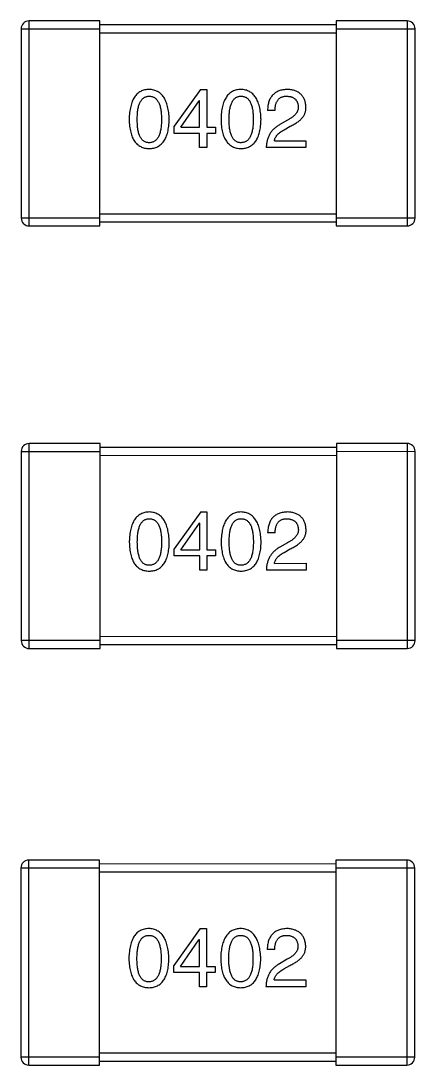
# Model space of a CAD drawing. Header units: inches. Extents: x -29 to 164, y -51 to 83.
# Drawn here: x 28.893 to 29.894, y 29.348 to 31.996 of the extents above; entities that cross this region are included whole.
import ezdxf

# ---------------------------------------------------------------- set-up
doc = ezdxf.new("R2010")
doc.units = ezdxf.units.IN
doc.header["$LTSCALE"] = 1.21
doc.header["$MEASUREMENT"] = 0
doc.layers.get('0').update_dxf_attribs({"linetype": 'CONTINUOUS'})

msp = doc.modelspace()

# ---------------------------------------------------------------- linework, layer by layer
at = {"color": 7, "linetype": 'Continuous'}
for p, q in [((28.8936, 31.976), (29.0936, 31.9761)), ((28.8936, 31.976), (28.8937, 31.496)), ((29.0935, 31.9961), (28.9135, 31.996)), ((28.9137, 31.476), (28.9135, 31.996)), ((29.0937, 31.4761), (29.0935, 31.9961)), ((29.6936, 31.9862), (29.0936, 31.9861)), ((29.6935, 31.9962), (29.6937, 31.4762)), ((29.8735, 31.9962), (29.6935, 31.9962)), ((29.6936, 31.9762), (29.8936, 31.9762)), ((29.8735, 31.9962), (29.8737, 31.4762)), ((29.8937, 31.4962), (29.8936, 31.9762)), ((29.0936, 31.9661), (29.6936, 31.9662)), ((29.3491, 31.8224), (29.2819, 31.7289)), ((29.3491, 31.8224), (29.3647, 31.8224)), ((29.3647, 31.8224), (29.3647, 31.7265)), ((29.2992, 31.7265), (29.3459, 31.7937)), ((29.3467, 31.7937), (29.3459, 31.7937)), ((29.3467, 31.7265), (29.3467, 31.7937)), ((29.538, 31.7692), (29.5192, 31.7692)), ((29.57, 31.7446), (29.5503, 31.7331)), ((29.282, 31.7109), (29.2819, 31.7289)), ((29.3467, 31.7109), (29.282, 31.7109)), ((29.2992, 31.7265), (29.3467, 31.7265)), ((29.3467, 31.6749), (29.3467, 31.7109)), ((29.3647, 31.7265), (29.3869, 31.7265)), ((29.3647, 31.7109), (29.3647, 31.6749)), ((29.3869, 31.7109), (29.3647, 31.7109)), ((29.3869, 31.7265), (29.3869, 31.7109)), ((29.561, 31.72), (29.5766, 31.729)), ((29.5364, 31.6921), (29.6167, 31.6921)), ((29.6167, 31.6921), (29.6167, 31.6749)), ((29.3647, 31.6749), (29.3467, 31.6749)), ((29.6167, 31.6749), (29.5159, 31.6749)), ((29.0937, 31.4961), (28.8937, 31.496)), ((29.6937, 31.5062), (29.0937, 31.5061)), ((29.8937, 31.4962), (29.6937, 31.4962)), ((28.9137, 31.476), (29.0937, 31.4761)), ((29.0937, 31.4861), (29.6937, 31.4862)), ((29.6937, 31.4762), (29.8737, 31.4762)), ((28.9139, 30.4042), (28.9138, 30.9242)), ((29.0938, 30.9242), (28.9138, 30.9242)), ((29.0939, 30.4042), (29.0938, 30.9242)), ((29.6938, 30.9143), (29.0938, 30.9142)), ((29.8738, 30.9244), (29.6938, 30.9243)), ((29.6938, 30.9243), (29.6939, 30.4043)), ((29.8738, 30.9244), (29.8739, 30.4044)), ((28.8938, 30.9042), (28.8939, 30.4242)), ((28.8938, 30.9042), (29.0938, 30.9042)), ((29.0938, 30.8942), (29.6938, 30.8943)), ((29.6938, 30.9043), (29.8938, 30.9044)), ((29.8939, 30.4244), (29.8938, 30.9044)), ((29.3494, 30.7505), (29.2822, 30.6571)), ((29.3494, 30.7505), (29.3649, 30.7505)), ((29.3649, 30.7505), (29.365, 30.6546)), ((29.2994, 30.6546), (29.3461, 30.7218)), ((29.3469, 30.7218), (29.3461, 30.7218)), ((29.3469, 30.6546), (29.3469, 30.7218)), ((29.5383, 30.6973), (29.5194, 30.6973)), ((29.5702, 30.6727), (29.5506, 30.6612)), ((29.2822, 30.639), (29.2822, 30.6571)), ((29.2994, 30.6546), (29.3469, 30.6546)), ((29.365, 30.6546), (29.3871, 30.6546)), ((29.3871, 30.6546), (29.3871, 30.6391)), ((29.5612, 30.6481), (29.5768, 30.6571)), ((29.3469, 30.639), (29.2822, 30.639)), ((29.3469, 30.603), (29.3469, 30.639)), ((29.365, 30.6391), (29.365, 30.603)), ((29.3871, 30.6391), (29.365, 30.6391)), ((29.5366, 30.6202), (29.617, 30.6203)), ((29.617, 30.6203), (29.617, 30.603)), ((29.365, 30.603), (29.3469, 30.603)), ((29.617, 30.603), (29.5162, 30.603)), ((29.6939, 30.4343), (29.0939, 30.4342)), ((29.0939, 30.4242), (28.8939, 30.4242)), ((29.0939, 30.4142), (29.6939, 30.4143)), ((29.8939, 30.4244), (29.6939, 30.4243)), ((28.9139, 30.4042), (29.0939, 30.4042)), ((29.6939, 30.4043), (29.8739, 30.4044)), ((28.9129, 29.3475), (28.9128, 29.8675)), ((29.0928, 29.8675), (28.9128, 29.8675)), ((29.0929, 29.3475), (29.0928, 29.8675)), ((29.6928, 29.8577), (29.0928, 29.8575)), ((29.6928, 29.8677), (29.6929, 29.3477)), ((29.8728, 29.8677), (29.6928, 29.8677)), ((29.8728, 29.8677), (29.8729, 29.3477)), ((28.8928, 29.8475), (28.8929, 29.3675)), ((28.8928, 29.8475), (29.0928, 29.8475)), ((29.0928, 29.8375), (29.6928, 29.8377)), ((29.6928, 29.8477), (29.8928, 29.8477)), ((29.8929, 29.3677), (29.8928, 29.8477)), ((29.3484, 29.6939), (29.2812, 29.6004)), ((29.3484, 29.6939), (29.364, 29.6939)), ((29.364, 29.6939), (29.364, 29.598)), ((29.2984, 29.598), (29.3451, 29.6652)), ((29.346, 29.6652), (29.3451, 29.6652)), ((29.346, 29.598), (29.346, 29.6652)), ((29.5373, 29.6406), (29.5185, 29.6406)), ((29.5693, 29.616), (29.5496, 29.6046)), ((29.2812, 29.5824), (29.2812, 29.6004)), ((29.2984, 29.598), (29.346, 29.598)), ((29.364, 29.598), (29.3861, 29.598)), ((29.3861, 29.598), (29.3861, 29.5824)), ((29.5603, 29.5915), (29.5758, 29.6005)), ((29.346, 29.5824), (29.2812, 29.5824)), ((29.346, 29.5463), (29.346, 29.5824)), ((29.364, 29.5824), (29.364, 29.5463)), ((29.3861, 29.5824), (29.364, 29.5824)), ((29.5357, 29.5636), (29.616, 29.5636)), ((29.616, 29.5636), (29.616, 29.5464)), ((29.364, 29.5463), (29.346, 29.5463)), ((29.616, 29.5464), (29.5152, 29.5464)), ((29.6929, 29.3777), (29.0929, 29.3775)), ((29.0929, 29.3675), (28.8929, 29.3675)), ((29.0929, 29.3575), (29.6929, 29.3577)), ((29.8929, 29.3677), (29.6929, 29.3677)), ((28.9129, 29.3475), (29.0929, 29.3475)), ((29.6929, 29.3477), (29.8729, 29.3477))]:
    msp.add_line(p, q, dxfattribs=at)
for centre, start, end in [((28.9136, 31.976), 90.012, 180.012), ((29.8736, 31.9762), 0.012, 90.012), ((28.9137, 31.496), 180.012, 270.012), ((29.8737, 31.4962), 270.012, 0.012), ((28.9138, 30.9042), 90.012, 180.012), ((29.8738, 30.9044), 0.012, 90.012), ((28.9139, 30.4242), 180.012, 270.012), ((29.8739, 30.4244), 270.012, 0.012), ((28.9128, 29.8475), 90.012, 180.012), ((29.8728, 29.8477), 0.012, 90.012), ((28.9129, 29.3675), 180.012, 270.012), ((29.8729, 29.3677), 270.012, 0.012)]:
    msp.add_arc(centre, 0.02, start, end, dxfattribs=at)
for points, knots in [([(29.2186, 31.8224), (29.2166, 31.8223), (29.2128, 31.8221), (29.2071, 31.8211), (29.2019, 31.8195), (29.197, 31.8174), (29.1925, 31.8147), (29.1883, 31.8113), (29.1846, 31.8074), (29.1812, 31.8029), (29.1782, 31.7978), (29.1756, 31.7921), (29.1734, 31.7859), (29.1715, 31.779), (29.17, 31.7716), (29.1689, 31.7636), (29.1681, 31.7551), (29.1679, 31.7492), (29.1678, 31.7461)], [0, 0, 0, 0, 0.057911, 0.113262, 0.165956, 0.217443, 0.268511, 0.319665, 0.372, 0.426129, 0.483365, 0.543779, 0.607756, 0.676562, 0.749704, 0.827713, 0.911177, 1, 1, 1, 1]), ([(29.2695, 31.7461), (29.2693, 31.7492), (29.2691, 31.755), (29.2682, 31.7635), (29.267, 31.7714), (29.2655, 31.7787), (29.2636, 31.7855), (29.2613, 31.7918), (29.2587, 31.7974), (29.2557, 31.8025), (29.2523, 31.807), (29.2486, 31.811), (29.2445, 31.8143), (29.24, 31.8171), (29.2351, 31.8193), (29.23, 31.8209), (29.2244, 31.822), (29.2206, 31.8222), (29.2186, 31.8224)], [0, 0, 0, 0, 0.088475, 0.171606, 0.249595, 0.322626, 0.391327, 0.455765, 0.516374, 0.573675, 0.628522, 0.681161, 0.732559, 0.783563, 0.83504, 0.887639, 0.942585, 1, 1, 1, 1]), ([(29.4518, 31.8224), (29.4498, 31.8223), (29.4459, 31.8222), (29.4403, 31.8212), (29.435, 31.8196), (29.4301, 31.8175), (29.4256, 31.8147), (29.4215, 31.8114), (29.4177, 31.8074), (29.4144, 31.8029), (29.4114, 31.7978), (29.4088, 31.7921), (29.4065, 31.7859), (29.4047, 31.7791), (29.4031, 31.7717), (29.402, 31.7637), (29.4013, 31.7551), (29.4011, 31.7492), (29.401, 31.7462)], [0, 0, 0, 0, 0.057911, 0.113262, 0.165956, 0.217443, 0.268511, 0.319665, 0.372, 0.426129, 0.483365, 0.543779, 0.607756, 0.676562, 0.749704, 0.827713, 0.911177, 1, 1, 1, 1]), ([(29.5026, 31.7462), (29.5025, 31.7492), (29.5022, 31.7551), (29.5014, 31.7635), (29.5002, 31.7715), (29.4986, 31.7788), (29.4967, 31.7856), (29.4945, 31.7918), (29.4918, 31.7974), (29.4888, 31.8025), (29.4854, 31.807), (29.4817, 31.811), (29.4776, 31.8144), (29.4731, 31.8172), (29.4683, 31.8193), (29.4631, 31.821), (29.4576, 31.8221), (29.4537, 31.8223), (29.4518, 31.8224)], [0, 0, 0, 0, 0.088475, 0.171606, 0.249595, 0.322626, 0.391327, 0.455765, 0.516374, 0.573675, 0.628522, 0.681161, 0.732559, 0.783563, 0.83504, 0.887639, 0.942585, 1, 1, 1, 1]), ([(29.57, 31.8224), (29.568, 31.8223), (29.564, 31.8221), (29.5584, 31.8213), (29.553, 31.8202), (29.5481, 31.8186), (29.5436, 31.8166), (29.5394, 31.8143), (29.5356, 31.8115), (29.5322, 31.8083), (29.5292, 31.8048), (29.5266, 31.8009), (29.5244, 31.7965), (29.5226, 31.7918), (29.5211, 31.7867), (29.5201, 31.7812), (29.5194, 31.7753), (29.5193, 31.7712), (29.5192, 31.7692)], [0, 0, 0, 0, 0.07282, 0.141057, 0.2062, 0.267672, 0.326735, 0.383519, 0.439188, 0.494454, 0.549628, 0.605958, 0.66397, 0.72402, 0.787502, 0.854127, 0.925065, 1, 1, 1, 1]), ([(29.6167, 31.7782), (29.6166, 31.7799), (29.6163, 31.7832), (29.6155, 31.788), (29.6144, 31.7924), (29.613, 31.7966), (29.6112, 31.8005), (29.6091, 31.804), (29.6066, 31.8073), (29.6039, 31.8102), (29.6007, 31.8128), (29.5973, 31.8152), (29.5936, 31.8172), (29.5895, 31.8189), (29.5851, 31.8202), (29.5803, 31.8213), (29.5753, 31.8221), (29.5718, 31.8223), (29.57, 31.8224)], [0, 0, 0, 0, 0.070688, 0.137741, 0.201612, 0.262778, 0.321223, 0.378455, 0.434411, 0.490146, 0.546362, 0.603392, 0.662208, 0.723401, 0.787372, 0.85442, 0.925153, 1, 1, 1, 1]), ([(29.1883, 31.7461), (29.1883, 31.7485), (29.1884, 31.7531), (29.1888, 31.7598), (29.1893, 31.7661), (29.1901, 31.7718), (29.1912, 31.7771), (29.1925, 31.782), (29.194, 31.7864), (29.1958, 31.7903), (29.1978, 31.7938), (29.2, 31.7969), (29.2026, 31.7994), (29.2053, 31.8015), (29.2083, 31.8032), (29.2115, 31.8043), (29.215, 31.805), (29.2174, 31.8051), (29.2186, 31.8052)], [0, 0, 0, 0, 0.096452, 0.187278, 0.271765, 0.350519, 0.423437, 0.491321, 0.554011, 0.612224, 0.666281, 0.717003, 0.764884, 0.811423, 0.856783, 0.902993, 0.950236, 1, 1, 1, 1]), ([(29.2186, 31.8052), (29.2199, 31.8051), (29.2223, 31.805), (29.2259, 31.8043), (29.2292, 31.8032), (29.2323, 31.8016), (29.2351, 31.7994), (29.2377, 31.7969), (29.24, 31.7938), (29.2421, 31.7904), (29.2439, 31.7864), (29.2455, 31.782), (29.2468, 31.7772), (29.2479, 31.7718), (29.2488, 31.7661), (29.2494, 31.7598), (29.2497, 31.7531), (29.2498, 31.7485), (29.2498, 31.7461)], [0, 0, 0, 0, 0.050604, 0.098688, 0.145699, 0.191791, 0.238625, 0.286717, 0.337546, 0.391814, 0.449755, 0.512106, 0.579685, 0.652048, 0.730262, 0.814146, 0.904281, 1, 1, 1, 1]), ([(29.4215, 31.7462), (29.4215, 31.7486), (29.4215, 31.7532), (29.4219, 31.7599), (29.4225, 31.7661), (29.4233, 31.7719), (29.4244, 31.7772), (29.4256, 31.7821), (29.4272, 31.7864), (29.4289, 31.7904), (29.4309, 31.7939), (29.4332, 31.7969), (29.4357, 31.7995), (29.4384, 31.8016), (29.4414, 31.8032), (29.4447, 31.8044), (29.4482, 31.8051), (29.4506, 31.8052), (29.4518, 31.8052)], [0, 0, 0, 0, 0.096452, 0.187278, 0.271765, 0.350519, 0.423437, 0.491321, 0.554011, 0.612224, 0.666281, 0.717003, 0.764884, 0.811423, 0.856783, 0.902993, 0.950236, 1, 1, 1, 1]), ([(29.4518, 31.8052), (29.453, 31.8052), (29.4555, 31.8051), (29.4591, 31.8044), (29.4624, 31.8032), (29.4655, 31.8016), (29.4683, 31.7995), (29.4709, 31.7969), (29.4732, 31.7939), (29.4753, 31.7904), (29.4771, 31.7865), (29.4787, 31.7821), (29.48, 31.7772), (29.4811, 31.7719), (29.4819, 31.7661), (29.4825, 31.7599), (29.4829, 31.7532), (29.4829, 31.7486), (29.4829, 31.7462)], [0, 0, 0, 0, 0.050604, 0.098688, 0.145699, 0.191791, 0.238625, 0.286717, 0.337546, 0.391814, 0.449755, 0.512106, 0.579685, 0.652048, 0.730262, 0.814146, 0.904281, 1, 1, 1, 1]), ([(29.538, 31.7692), (29.5381, 31.7706), (29.5382, 31.7734), (29.5386, 31.7775), (29.5392, 31.7813), (29.5401, 31.7849), (29.5412, 31.7881), (29.5425, 31.7911), (29.544, 31.7938), (29.5458, 31.7962), (29.5477, 31.7984), (29.5499, 31.8002), (29.5523, 31.8018), (29.5549, 31.803), (29.5578, 31.804), (29.5608, 31.8047), (29.5641, 31.8051), (29.5664, 31.8052), (29.5675, 31.8052)], [0, 0, 0, 0, 0.082594, 0.15978, 0.232961, 0.301462, 0.365595, 0.426678, 0.484662, 0.540809, 0.595146, 0.648401, 0.702272, 0.757102, 0.813447, 0.872233, 0.934055, 1, 1, 1, 1]), ([(29.5675, 31.8052), (29.5687, 31.8052), (29.5709, 31.805), (29.5741, 31.8047), (29.577, 31.8041), (29.5798, 31.8034), (29.5824, 31.8024), (29.5848, 31.8012), (29.5869, 31.7998), (29.5889, 31.7983), (29.5906, 31.7965), (29.5922, 31.7946), (29.5935, 31.7925), (29.5947, 31.7902), (29.5955, 31.7876), (29.5963, 31.7849), (29.5968, 31.782), (29.597, 31.78), (29.5971, 31.779)], [0, 0, 0, 0, 0.076112, 0.148436, 0.216883, 0.281466, 0.34298, 0.402356, 0.459881, 0.51546, 0.571111, 0.62658, 0.683162, 0.741007, 0.801404, 0.863825, 0.930544, 1, 1, 1, 1]), ([(29.5971, 31.779), (29.5971, 31.7782), (29.5972, 31.7766), (29.597, 31.7742), (29.5966, 31.7718), (29.596, 31.7694), (29.5951, 31.7672), (29.594, 31.7649), (29.5927, 31.7627), (29.5911, 31.7605), (29.5893, 31.7584), (29.5872, 31.7563), (29.5849, 31.7542), (29.5824, 31.7522), (29.5797, 31.7502), (29.5767, 31.7483), (29.5734, 31.7464), (29.5712, 31.7452), (29.57, 31.7446)], [0, 0, 0, 0, 0.052237, 0.103888, 0.155485, 0.207395, 0.259864, 0.31356, 0.369176, 0.4266, 0.486836, 0.550048, 0.61567, 0.685271, 0.75824, 0.834614, 0.915635, 1, 1, 1, 1]), ([(29.5766, 31.729), (29.5783, 31.7298), (29.5816, 31.7313), (29.5863, 31.7338), (29.5907, 31.7364), (29.5947, 31.7391), (29.5984, 31.7418), (29.6018, 31.7447), (29.6048, 31.7476), (29.6075, 31.7507), (29.6099, 31.7538), (29.6119, 31.757), (29.6135, 31.7603), (29.6149, 31.7637), (29.6159, 31.7672), (29.6165, 31.7708), (29.6168, 31.7745), (29.6168, 31.7769), (29.6167, 31.7782)], [0, 0, 0, 0, 0.082731, 0.161257, 0.236138, 0.307554, 0.375712, 0.440848, 0.502916, 0.562567, 0.619798, 0.675716, 0.73039, 0.78386, 0.837315, 0.890547, 0.944917, 1, 1, 1, 1]), ([(29.1678, 31.7461), (29.1679, 31.7432), (29.1681, 31.7375), (29.1689, 31.7292), (29.17, 31.7214), (29.1715, 31.7143), (29.1734, 31.7077), (29.1756, 31.7016), (29.1782, 31.6961), (29.1813, 31.6912), (29.1846, 31.6868), (29.1884, 31.683), (29.1925, 31.6798), (29.197, 31.6772), (29.2019, 31.6751), (29.2072, 31.6736), (29.2128, 31.6726), (29.2167, 31.6725), (29.2187, 31.6724)], [0, 0, 0, 0, 0.087693, 0.170223, 0.247496, 0.319826, 0.387768, 0.451403, 0.511459, 0.568358, 0.622671, 0.675251, 0.726739, 0.778422, 0.830759, 0.884394, 0.940865, 1, 1, 1, 1]), ([(29.2187, 31.6871), (29.2174, 31.6872), (29.215, 31.6873), (29.2116, 31.6879), (29.2083, 31.6891), (29.2053, 31.6908), (29.2026, 31.6928), (29.2001, 31.6954), (29.1978, 31.6984), (29.1958, 31.7019), (29.194, 31.7059), (29.1925, 31.7103), (29.1912, 31.7151), (29.1901, 31.7204), (29.1893, 31.7262), (29.1888, 31.7324), (29.1884, 31.7391), (29.1883, 31.7438), (29.1883, 31.7461)], [0, 0, 0, 0, 0.049766, 0.097012, 0.143225, 0.188786, 0.235079, 0.282962, 0.333687, 0.387747, 0.445963, 0.508657, 0.576545, 0.649868, 0.72822, 0.812712, 0.903543, 1, 1, 1, 1]), ([(29.2187, 31.6724), (29.2206, 31.6725), (29.2245, 31.6726), (29.2302, 31.6736), (29.2354, 31.6751), (29.2403, 31.6772), (29.2448, 31.6798), (29.249, 31.6831), (29.2527, 31.6869), (29.2561, 31.6912), (29.2591, 31.6962), (29.2617, 31.7017), (29.2639, 31.7077), (29.2658, 31.7143), (29.2673, 31.7215), (29.2684, 31.7292), (29.2692, 31.7375), (29.2694, 31.7432), (29.2695, 31.7461)], [0, 0, 0, 0, 0.059134, 0.115603, 0.169236, 0.221572, 0.273254, 0.32474, 0.377319, 0.431815, 0.488555, 0.548609, 0.612242, 0.680182, 0.75251, 0.829782, 0.91231, 1, 1, 1, 1]), ([(29.2498, 31.7461), (29.2498, 31.7438), (29.2497, 31.7392), (29.2494, 31.7326), (29.2488, 31.7265), (29.2479, 31.7208), (29.2469, 31.7155), (29.2455, 31.7107), (29.244, 31.7063), (29.2421, 31.7023), (29.2401, 31.6988), (29.2377, 31.6958), (29.2352, 31.6932), (29.2323, 31.6911), (29.2293, 31.6894), (29.2259, 31.6881), (29.2224, 31.6874), (29.2199, 31.6872), (29.2187, 31.6871)], [0, 0, 0, 0, 0.094834, 0.184067, 0.267029, 0.344713, 0.417334, 0.484367, 0.546941, 0.604717, 0.65953, 0.710539, 0.759381, 0.806382, 0.853027, 0.900623, 0.949121, 1, 1, 1, 1]), ([(29.401, 31.7462), (29.4011, 31.7432), (29.4013, 31.7375), (29.4021, 31.7292), (29.4031, 31.7215), (29.4047, 31.7143), (29.4065, 31.7077), (29.4088, 31.7017), (29.4114, 31.6962), (29.4144, 31.6913), (29.4177, 31.6869), (29.4215, 31.6831), (29.4256, 31.6799), (29.4302, 31.6772), (29.4351, 31.6752), (29.4403, 31.6736), (29.4459, 31.6727), (29.4498, 31.6725), (29.4518, 31.6724)], [0, 0, 0, 0, 0.087693, 0.170223, 0.247496, 0.319826, 0.387768, 0.451403, 0.511459, 0.568358, 0.622671, 0.675251, 0.726739, 0.778422, 0.830759, 0.884394, 0.940865, 1, 1, 1, 1]), ([(29.4518, 31.6872), (29.4506, 31.6872), (29.4482, 31.6873), (29.4447, 31.688), (29.4415, 31.6891), (29.4385, 31.6908), (29.4357, 31.6929), (29.4332, 31.6955), (29.431, 31.6985), (29.429, 31.702), (29.4272, 31.7059), (29.4256, 31.7103), (29.4244, 31.7152), (29.4233, 31.7205), (29.4225, 31.7263), (29.4219, 31.7325), (29.4215, 31.7392), (29.4215, 31.7438), (29.4215, 31.7462)], [0, 0, 0, 0, 0.049766, 0.097012, 0.143225, 0.188786, 0.235079, 0.282962, 0.333687, 0.387747, 0.445963, 0.508657, 0.576545, 0.649868, 0.72822, 0.812712, 0.903543, 1, 1, 1, 1]), ([(29.4829, 31.7462), (29.4829, 31.7438), (29.4829, 31.7393), (29.4825, 31.7327), (29.4819, 31.7265), (29.4811, 31.7208), (29.48, 31.7155), (29.4787, 31.7107), (29.4771, 31.7063), (29.4753, 31.7024), (29.4732, 31.6989), (29.4709, 31.6958), (29.4683, 31.6932), (29.4655, 31.6911), (29.4624, 31.6894), (29.4591, 31.6882), (29.4555, 31.6874), (29.4531, 31.6873), (29.4518, 31.6872)], [0, 0, 0, 0, 0.094834, 0.184067, 0.267029, 0.344713, 0.417334, 0.484367, 0.546941, 0.604717, 0.65953, 0.710539, 0.759381, 0.806382, 0.853027, 0.900623, 0.949121, 1, 1, 1, 1]), ([(29.4518, 31.6724), (29.4538, 31.6725), (29.4577, 31.6727), (29.4633, 31.6736), (29.4686, 31.6752), (29.4735, 31.6772), (29.478, 31.6799), (29.4821, 31.6831), (29.4859, 31.6869), (29.4893, 31.6913), (29.4922, 31.6962), (29.4948, 31.7017), (29.4971, 31.7078), (29.4989, 31.7144), (29.5005, 31.7215), (29.5016, 31.7292), (29.5023, 31.7375), (29.5025, 31.7433), (29.5026, 31.7462)], [0, 0, 0, 0, 0.059134, 0.115603, 0.169236, 0.221572, 0.273254, 0.32474, 0.377319, 0.431815, 0.488555, 0.548609, 0.612242, 0.680182, 0.75251, 0.829782, 0.91231, 1, 1, 1, 1]), ([(29.5503, 31.7331), (29.549, 31.7323), (29.5463, 31.7308), (29.5425, 31.7283), (29.5389, 31.7256), (29.5356, 31.7227), (29.5325, 31.7197), (29.5297, 31.7165), (29.5272, 31.7131), (29.5249, 31.7095), (29.5229, 31.7058), (29.5211, 31.7019), (29.5196, 31.6978), (29.5183, 31.6936), (29.5173, 31.6891), (29.5166, 31.6845), (29.5161, 31.6798), (29.516, 31.6765), (29.5159, 31.6749)], [0, 0, 0, 0, 0.065828, 0.130094, 0.192451, 0.254037, 0.313974, 0.373757, 0.433048, 0.492243, 0.551902, 0.611758, 0.672678, 0.734814, 0.798569, 0.863693, 0.930488, 1, 1, 1, 1]), ([(29.5364, 31.6921), (29.5367, 31.6934), (29.5372, 31.696), (29.5388, 31.6998), (29.541, 31.7035), (29.5438, 31.707), (29.5472, 31.7104), (29.5512, 31.7138), (29.5559, 31.717), (29.5592, 31.719), (29.561, 31.72)], [0, 0, 0, 0, 0.103034, 0.208166, 0.318255, 0.434664, 0.559728, 0.695394, 0.841708, 1, 1, 1, 1]), ([(29.2189, 30.7505), (29.2169, 30.7504), (29.213, 30.7502), (29.2073, 30.7493), (29.2021, 30.7477), (29.1972, 30.7455), (29.1927, 30.7428), (29.1885, 30.7394), (29.1848, 30.7355), (29.1814, 30.731), (29.1784, 30.7259), (29.1758, 30.7202), (29.1736, 30.714), (29.1717, 30.7072), (29.1702, 30.6998), (29.1691, 30.6918), (29.1684, 30.6832), (29.1682, 30.6773), (29.1681, 30.6743)], [0, 0, 0, 0, 0.057911, 0.113262, 0.165956, 0.217443, 0.268511, 0.319665, 0.372, 0.426129, 0.483365, 0.543779, 0.607756, 0.676562, 0.749704, 0.827713, 0.911177, 1, 1, 1, 1]), ([(29.1885, 30.6743), (29.1886, 30.6766), (29.1886, 30.6813), (29.189, 30.688), (29.1895, 30.6942), (29.1903, 30.7), (29.1915, 30.7053), (29.1927, 30.7101), (29.1942, 30.7145), (29.196, 30.7185), (29.198, 30.722), (29.2003, 30.725), (29.2028, 30.7275), (29.2055, 30.7297), (29.2085, 30.7313), (29.2118, 30.7325), (29.2152, 30.7331), (29.2176, 30.7332), (29.2189, 30.7333)], [0, 0, 0, 0, 0.096452, 0.187278, 0.271765, 0.350519, 0.423437, 0.491321, 0.554011, 0.612224, 0.666281, 0.717003, 0.764884, 0.811423, 0.856783, 0.902993, 0.950236, 1, 1, 1, 1]), ([(29.2697, 30.6743), (29.2696, 30.6773), (29.2693, 30.6831), (29.2684, 30.6916), (29.2672, 30.6995), (29.2657, 30.7069), (29.2638, 30.7137), (29.2615, 30.7199), (29.2589, 30.7255), (29.2559, 30.7306), (29.2525, 30.7351), (29.2488, 30.7391), (29.2447, 30.7425), (29.2402, 30.7452), (29.2354, 30.7474), (29.2302, 30.7491), (29.2246, 30.7501), (29.2208, 30.7504), (29.2189, 30.7505)], [0, 0, 0, 0, 0.088475, 0.171606, 0.249595, 0.322626, 0.391327, 0.455765, 0.516374, 0.573675, 0.628522, 0.681161, 0.732559, 0.783563, 0.83504, 0.887639, 0.942585, 1, 1, 1, 1]), ([(29.2189, 30.7333), (29.2201, 30.7332), (29.2226, 30.7331), (29.2261, 30.7325), (29.2295, 30.7313), (29.2326, 30.7297), (29.2354, 30.7276), (29.2379, 30.725), (29.2402, 30.722), (29.2424, 30.7185), (29.2442, 30.7145), (29.2457, 30.7101), (29.2471, 30.7053), (29.2482, 30.7), (29.249, 30.6942), (29.2496, 30.688), (29.25, 30.6813), (29.25, 30.6767), (29.25, 30.6743)], [0, 0, 0, 0, 0.050604, 0.098688, 0.145699, 0.191791, 0.238625, 0.286717, 0.337546, 0.391814, 0.449755, 0.512106, 0.579685, 0.652048, 0.730262, 0.814146, 0.904281, 1, 1, 1, 1]), ([(29.452, 30.7505), (29.45, 30.7505), (29.4461, 30.7503), (29.4405, 30.7493), (29.4353, 30.7477), (29.4303, 30.7456), (29.4258, 30.7428), (29.4217, 30.7395), (29.4179, 30.7356), (29.4146, 30.731), (29.4116, 30.726), (29.409, 30.7203), (29.4067, 30.714), (29.4049, 30.7072), (29.4034, 30.6998), (29.4023, 30.6918), (29.4015, 30.6833), (29.4013, 30.6774), (29.4012, 30.6743)], [0, 0, 0, 0, 0.057911, 0.113262, 0.165956, 0.217443, 0.268511, 0.319665, 0.372, 0.426129, 0.483365, 0.543779, 0.607756, 0.676562, 0.749704, 0.827713, 0.911177, 1, 1, 1, 1]), ([(29.4217, 30.6743), (29.4217, 30.6767), (29.4218, 30.6813), (29.4221, 30.688), (29.4227, 30.6942), (29.4235, 30.7), (29.4246, 30.7053), (29.4258, 30.7102), (29.4274, 30.7146), (29.4292, 30.7185), (29.4312, 30.722), (29.4334, 30.725), (29.4359, 30.7276), (29.4387, 30.7297), (29.4417, 30.7314), (29.4449, 30.7325), (29.4484, 30.7332), (29.4508, 30.7333), (29.452, 30.7333)], [0, 0, 0, 0, 0.096452, 0.187278, 0.271765, 0.350519, 0.423437, 0.491321, 0.554011, 0.612224, 0.666281, 0.717003, 0.764884, 0.811423, 0.856783, 0.902993, 0.950236, 1, 1, 1, 1]), ([(29.5028, 30.6743), (29.5027, 30.6773), (29.5025, 30.6832), (29.5016, 30.6917), (29.5004, 30.6996), (29.4989, 30.7069), (29.497, 30.7137), (29.4947, 30.7199), (29.492, 30.7256), (29.489, 30.7307), (29.4857, 30.7352), (29.4819, 30.7391), (29.4778, 30.7425), (29.4734, 30.7453), (29.4685, 30.7475), (29.4633, 30.7491), (29.4578, 30.7502), (29.454, 30.7504), (29.452, 30.7505)], [0, 0, 0, 0, 0.088475, 0.171606, 0.249595, 0.322626, 0.391327, 0.455765, 0.516374, 0.573675, 0.628522, 0.681161, 0.732559, 0.783563, 0.83504, 0.887639, 0.942585, 1, 1, 1, 1]), ([(29.452, 30.7333), (29.4533, 30.7333), (29.4557, 30.7332), (29.4593, 30.7325), (29.4626, 30.7314), (29.4657, 30.7297), (29.4685, 30.7276), (29.4711, 30.7251), (29.4734, 30.722), (29.4755, 30.7185), (29.4773, 30.7146), (29.4789, 30.7102), (29.4802, 30.7053), (29.4813, 30.7), (29.4821, 30.6943), (29.4827, 30.688), (29.4831, 30.6813), (29.4831, 30.6767), (29.4832, 30.6743)], [0, 0, 0, 0, 0.050604, 0.098688, 0.145699, 0.191791, 0.238625, 0.286717, 0.337546, 0.391814, 0.449755, 0.512106, 0.579685, 0.652048, 0.730262, 0.814146, 0.904281, 1, 1, 1, 1]), ([(29.5702, 30.7506), (29.5682, 30.7505), (29.5643, 30.7503), (29.5586, 30.7495), (29.5533, 30.7483), (29.5483, 30.7467), (29.5438, 30.7447), (29.5396, 30.7424), (29.5358, 30.7397), (29.5325, 30.7365), (29.5295, 30.7329), (29.5268, 30.729), (29.5246, 30.7246), (29.5228, 30.7199), (29.5213, 30.7148), (29.5203, 30.7093), (29.5196, 30.7034), (29.5195, 30.6994), (29.5194, 30.6973)], [0, 0, 0, 0, 0.07282, 0.141057, 0.2062, 0.267672, 0.326735, 0.383519, 0.439188, 0.494454, 0.549628, 0.605958, 0.66397, 0.72402, 0.787502, 0.854127, 0.925065, 1, 1, 1, 1]), ([(29.5383, 30.6973), (29.5383, 30.6987), (29.5384, 30.7016), (29.5389, 30.7057), (29.5395, 30.7095), (29.5403, 30.713), (29.5415, 30.7163), (29.5427, 30.7192), (29.5442, 30.7219), (29.546, 30.7243), (29.5479, 30.7265), (29.5501, 30.7283), (29.5525, 30.7299), (29.5552, 30.7312), (29.558, 30.7321), (29.5611, 30.7328), (29.5643, 30.7333), (29.5666, 30.7333), (29.5678, 30.7334)], [0, 0, 0, 0, 0.082594, 0.15978, 0.232961, 0.301462, 0.365595, 0.426678, 0.484662, 0.540809, 0.595146, 0.648401, 0.702272, 0.757102, 0.813447, 0.872233, 0.934055, 1, 1, 1, 1]), ([(29.5678, 30.7334), (29.5689, 30.7333), (29.5711, 30.7332), (29.5743, 30.7328), (29.5772, 30.7322), (29.58, 30.7315), (29.5826, 30.7305), (29.585, 30.7294), (29.5871, 30.728), (29.5891, 30.7265), (29.5908, 30.7247), (29.5924, 30.7228), (29.5937, 30.7206), (29.5949, 30.7183), (29.5958, 30.7158), (29.5965, 30.7131), (29.597, 30.7102), (29.5972, 30.7082), (29.5973, 30.7071)], [0, 0, 0, 0, 0.076112, 0.148436, 0.216883, 0.281466, 0.34298, 0.402356, 0.459881, 0.51546, 0.571111, 0.62658, 0.683162, 0.741007, 0.801404, 0.863825, 0.930544, 1, 1, 1, 1]), ([(29.617, 30.7063), (29.6168, 30.708), (29.6165, 30.7113), (29.6158, 30.7161), (29.6146, 30.7206), (29.6132, 30.7247), (29.6114, 30.7286), (29.6093, 30.7322), (29.6069, 30.7354), (29.6041, 30.7383), (29.601, 30.741), (29.5975, 30.7433), (29.5938, 30.7453), (29.5897, 30.747), (29.5853, 30.7483), (29.5806, 30.7494), (29.5755, 30.7502), (29.572, 30.7504), (29.5702, 30.7506)], [0, 0, 0, 0, 0.070688, 0.137741, 0.201612, 0.262778, 0.321223, 0.378455, 0.434411, 0.490146, 0.546362, 0.603392, 0.662208, 0.723401, 0.787372, 0.85442, 0.925153, 1, 1, 1, 1]), ([(29.5973, 30.7071), (29.5973, 30.7063), (29.5974, 30.7047), (29.5973, 30.7023), (29.5969, 30.6999), (29.5963, 30.6976), (29.5954, 30.6953), (29.5943, 30.693), (29.5929, 30.6908), (29.5913, 30.6887), (29.5895, 30.6865), (29.5875, 30.6844), (29.5852, 30.6824), (29.5827, 30.6803), (29.5799, 30.6784), (29.5769, 30.6764), (29.5737, 30.6745), (29.5714, 30.6733), (29.5702, 30.6727)], [0, 0, 0, 0, 0.052237, 0.103888, 0.155485, 0.207395, 0.259864, 0.31356, 0.369176, 0.4266, 0.486836, 0.550048, 0.61567, 0.685271, 0.75824, 0.834614, 0.915635, 1, 1, 1, 1]), ([(29.5768, 30.6571), (29.5785, 30.6579), (29.5818, 30.6594), (29.5865, 30.6619), (29.5909, 30.6645), (29.5949, 30.6672), (29.5987, 30.67), (29.602, 30.6728), (29.6051, 30.6758), (29.6077, 30.6788), (29.6101, 30.6819), (29.6121, 30.6851), (29.6138, 30.6885), (29.6151, 30.6918), (29.6161, 30.6953), (29.6167, 30.6989), (29.6171, 30.7026), (29.617, 30.7051), (29.617, 30.7063)], [0, 0, 0, 0, 0.082731, 0.161257, 0.236138, 0.307554, 0.375712, 0.440848, 0.502916, 0.562567, 0.619798, 0.675716, 0.73039, 0.78386, 0.837315, 0.890547, 0.944917, 1, 1, 1, 1]), ([(29.1681, 30.6743), (29.1682, 30.6713), (29.1684, 30.6656), (29.1691, 30.6573), (29.1702, 30.6496), (29.1717, 30.6424), (29.1736, 30.6358), (29.1759, 30.6298), (29.1784, 30.6243), (29.1815, 30.6194), (29.1848, 30.615), (29.1886, 30.6112), (29.1927, 30.608), (29.1972, 30.6053), (29.2021, 30.6032), (29.2074, 30.6017), (29.213, 30.6008), (29.2169, 30.6006), (29.2189, 30.6005)], [0, 0, 0, 0, 0.087693, 0.170223, 0.247496, 0.319826, 0.387768, 0.451403, 0.511459, 0.568358, 0.622671, 0.675251, 0.726739, 0.778422, 0.830759, 0.884394, 0.940865, 1, 1, 1, 1]), ([(29.2189, 30.6153), (29.2177, 30.6153), (29.2153, 30.6154), (29.2118, 30.6161), (29.2085, 30.6172), (29.2056, 30.6189), (29.2028, 30.621), (29.2003, 30.6235), (29.198, 30.6266), (29.196, 30.6301), (29.1942, 30.634), (29.1927, 30.6384), (29.1915, 30.6433), (29.1903, 30.6486), (29.1895, 30.6543), (29.189, 30.6606), (29.1886, 30.6673), (29.1886, 30.6719), (29.1885, 30.6743)], [0, 0, 0, 0, 0.049766, 0.097012, 0.143225, 0.188786, 0.235079, 0.282962, 0.333687, 0.387747, 0.445963, 0.508657, 0.576545, 0.649868, 0.72822, 0.812712, 0.903543, 1, 1, 1, 1]), ([(29.2189, 30.6005), (29.2209, 30.6006), (29.2248, 30.6008), (29.2304, 30.6017), (29.2356, 30.6032), (29.2405, 30.6053), (29.2451, 30.608), (29.2492, 30.6112), (29.2529, 30.615), (29.2563, 30.6194), (29.2593, 30.6243), (29.2619, 30.6298), (29.2642, 30.6358), (29.266, 30.6424), (29.2675, 30.6496), (29.2686, 30.6573), (29.2694, 30.6656), (29.2696, 30.6713), (29.2697, 30.6743)], [0, 0, 0, 0, 0.059134, 0.115603, 0.169236, 0.221572, 0.273254, 0.32474, 0.377319, 0.431815, 0.488555, 0.548609, 0.612242, 0.680182, 0.75251, 0.829782, 0.91231, 1, 1, 1, 1]), ([(29.25, 30.6743), (29.25, 30.6719), (29.25, 30.6674), (29.2496, 30.6608), (29.249, 30.6546), (29.2482, 30.6489), (29.2471, 30.6436), (29.2457, 30.6388), (29.2442, 30.6344), (29.2424, 30.6305), (29.2403, 30.627), (29.2379, 30.6239), (29.2354, 30.6213), (29.2326, 30.6192), (29.2295, 30.6175), (29.2262, 30.6163), (29.2226, 30.6155), (29.2201, 30.6153), (29.2189, 30.6153)], [0, 0, 0, 0, 0.094834, 0.184067, 0.267029, 0.344713, 0.417334, 0.484367, 0.546941, 0.604717, 0.65953, 0.710539, 0.759381, 0.806382, 0.853027, 0.900623, 0.949121, 1, 1, 1, 1]), ([(29.4012, 30.6743), (29.4013, 30.6714), (29.4015, 30.6656), (29.4023, 30.6574), (29.4034, 30.6496), (29.4049, 30.6425), (29.4068, 30.6359), (29.409, 30.6298), (29.4116, 30.6243), (29.4146, 30.6194), (29.418, 30.615), (29.4217, 30.6112), (29.4259, 30.608), (29.4304, 30.6053), (29.4353, 30.6033), (29.4405, 30.6018), (29.4462, 30.6008), (29.4501, 30.6006), (29.452, 30.6005)], [0, 0, 0, 0, 0.087693, 0.170223, 0.247496, 0.319826, 0.387768, 0.451403, 0.511459, 0.568358, 0.622671, 0.675251, 0.726739, 0.778422, 0.830759, 0.884394, 0.940865, 1, 1, 1, 1]), ([(29.452, 30.6153), (29.4508, 30.6154), (29.4484, 30.6154), (29.4449, 30.6161), (29.4417, 30.6173), (29.4387, 30.619), (29.4359, 30.621), (29.4334, 30.6236), (29.4312, 30.6266), (29.4292, 30.6301), (29.4274, 30.634), (29.4258, 30.6384), (29.4246, 30.6433), (29.4235, 30.6486), (29.4227, 30.6544), (29.4221, 30.6606), (29.4218, 30.6673), (29.4217, 30.6719), (29.4217, 30.6743)], [0, 0, 0, 0, 0.049766, 0.097012, 0.143225, 0.188786, 0.235079, 0.282962, 0.333687, 0.387747, 0.445963, 0.508657, 0.576545, 0.649868, 0.72822, 0.812712, 0.903543, 1, 1, 1, 1]), ([(29.4832, 30.6743), (29.4831, 30.672), (29.4831, 30.6674), (29.4827, 30.6608), (29.4821, 30.6547), (29.4813, 30.6489), (29.4802, 30.6437), (29.4789, 30.6388), (29.4773, 30.6345), (29.4755, 30.6305), (29.4734, 30.627), (29.4711, 30.624), (29.4686, 30.6214), (29.4657, 30.6192), (29.4626, 30.6176), (29.4593, 30.6163), (29.4558, 30.6155), (29.4533, 30.6154), (29.452, 30.6153)], [0, 0, 0, 0, 0.094834, 0.184067, 0.267029, 0.344713, 0.417334, 0.484367, 0.546941, 0.604717, 0.65953, 0.710539, 0.759381, 0.806382, 0.853027, 0.900623, 0.949121, 1, 1, 1, 1]), ([(29.452, 30.6005), (29.454, 30.6006), (29.4579, 30.6008), (29.4635, 30.6018), (29.4688, 30.6033), (29.4737, 30.6054), (29.4782, 30.608), (29.4823, 30.6112), (29.4861, 30.615), (29.4895, 30.6194), (29.4925, 30.6243), (29.4951, 30.6298), (29.4973, 30.6359), (29.4992, 30.6425), (29.5007, 30.6496), (29.5018, 30.6574), (29.5025, 30.6657), (29.5027, 30.6714), (29.5028, 30.6743)], [0, 0, 0, 0, 0.059134, 0.115603, 0.169236, 0.221572, 0.273254, 0.32474, 0.377319, 0.431815, 0.488555, 0.548609, 0.612242, 0.680182, 0.75251, 0.829782, 0.91231, 1, 1, 1, 1]), ([(29.5506, 30.6612), (29.5492, 30.6605), (29.5465, 30.659), (29.5427, 30.6564), (29.5391, 30.6538), (29.5358, 30.6509), (29.5327, 30.6478), (29.53, 30.6446), (29.5274, 30.6412), (29.5251, 30.6377), (29.5231, 30.6339), (29.5213, 30.63), (29.5198, 30.626), (29.5186, 30.6217), (29.5175, 30.6173), (29.5168, 30.6127), (29.5163, 30.6079), (29.5162, 30.6047), (29.5162, 30.603)], [0, 0, 0, 0, 0.065828, 0.130094, 0.192451, 0.254037, 0.313974, 0.373757, 0.433048, 0.492243, 0.551902, 0.611758, 0.672678, 0.734814, 0.798569, 0.863693, 0.930488, 1, 1, 1, 1]), ([(29.5366, 30.6202), (29.5369, 30.6215), (29.5374, 30.6242), (29.5391, 30.6279), (29.5412, 30.6316), (29.544, 30.6351), (29.5474, 30.6386), (29.5515, 30.6419), (29.5561, 30.6451), (29.5595, 30.6471), (29.5612, 30.6481)], [0, 0, 0, 0, 0.103034, 0.208166, 0.318255, 0.434664, 0.559728, 0.695394, 0.841708, 1, 1, 1, 1]), ([(29.2179, 29.6938), (29.2159, 29.6938), (29.212, 29.6936), (29.2064, 29.6926), (29.2012, 29.691), (29.1962, 29.6889), (29.1917, 29.6861), (29.1876, 29.6828), (29.1838, 29.6789), (29.1805, 29.6743), (29.1775, 29.6693), (29.1749, 29.6636), (29.1726, 29.6573), (29.1708, 29.6505), (29.1693, 29.6431), (29.1682, 29.6351), (29.1674, 29.6266), (29.1672, 29.6206), (29.1671, 29.6176)], [0, 0, 0, 0, 0.057911, 0.113262, 0.165956, 0.217443, 0.268511, 0.319665, 0.372, 0.426129, 0.483365, 0.543779, 0.607756, 0.676562, 0.749704, 0.827713, 0.911177, 1, 1, 1, 1]), ([(29.2687, 29.6176), (29.2686, 29.6206), (29.2683, 29.6265), (29.2675, 29.635), (29.2663, 29.6429), (29.2647, 29.6502), (29.2628, 29.657), (29.2606, 29.6632), (29.2579, 29.6689), (29.2549, 29.674), (29.2515, 29.6785), (29.2478, 29.6824), (29.2437, 29.6858), (29.2393, 29.6886), (29.2344, 29.6908), (29.2292, 29.6924), (29.2237, 29.6935), (29.2199, 29.6937), (29.2179, 29.6938)], [0, 0, 0, 0, 0.088475, 0.171606, 0.249595, 0.322626, 0.391327, 0.455765, 0.516374, 0.573675, 0.628522, 0.681161, 0.732559, 0.783563, 0.83504, 0.887639, 0.942585, 1, 1, 1, 1]), ([(29.4511, 29.6939), (29.4491, 29.6938), (29.4452, 29.6936), (29.4395, 29.6927), (29.4343, 29.691), (29.4294, 29.6889), (29.4249, 29.6862), (29.4207, 29.6828), (29.417, 29.6789), (29.4136, 29.6744), (29.4106, 29.6693), (29.408, 29.6636), (29.4058, 29.6574), (29.4039, 29.6506), (29.4024, 29.6432), (29.4013, 29.6352), (29.4005, 29.6266), (29.4004, 29.6207), (29.4003, 29.6177)], [0, 0, 0, 0, 0.057911, 0.113262, 0.165956, 0.217443, 0.268511, 0.319665, 0.372, 0.426129, 0.483365, 0.543779, 0.607756, 0.676562, 0.749704, 0.827713, 0.911177, 1, 1, 1, 1]), ([(29.5019, 29.6177), (29.5018, 29.6207), (29.5015, 29.6265), (29.5006, 29.635), (29.4994, 29.6429), (29.4979, 29.6503), (29.496, 29.6571), (29.4937, 29.6633), (29.4911, 29.6689), (29.4881, 29.674), (29.4847, 29.6785), (29.481, 29.6825), (29.4769, 29.6858), (29.4724, 29.6886), (29.4676, 29.6908), (29.4624, 29.6925), (29.4568, 29.6935), (29.453, 29.6938), (29.4511, 29.6939)], [0, 0, 0, 0, 0.088475, 0.171606, 0.249595, 0.322626, 0.391327, 0.455765, 0.516374, 0.573675, 0.628522, 0.681161, 0.732559, 0.783563, 0.83504, 0.887639, 0.942585, 1, 1, 1, 1]), ([(29.5693, 29.6939), (29.5672, 29.6938), (29.5633, 29.6936), (29.5576, 29.6928), (29.5523, 29.6917), (29.5474, 29.6901), (29.5428, 29.6881), (29.5387, 29.6857), (29.5349, 29.683), (29.5315, 29.6798), (29.5285, 29.6763), (29.5259, 29.6723), (29.5237, 29.668), (29.5218, 29.6633), (29.5204, 29.6582), (29.5193, 29.6527), (29.5187, 29.6468), (29.5185, 29.6427), (29.5185, 29.6406)], [0, 0, 0, 0, 0.07282, 0.141057, 0.2062, 0.267672, 0.326735, 0.383519, 0.439188, 0.494454, 0.549628, 0.605958, 0.66397, 0.72402, 0.787502, 0.854127, 0.925065, 1, 1, 1, 1]), ([(29.616, 29.6497), (29.6159, 29.6514), (29.6156, 29.6547), (29.6148, 29.6594), (29.6137, 29.6639), (29.6122, 29.6681), (29.6105, 29.672), (29.6084, 29.6755), (29.6059, 29.6788), (29.6031, 29.6817), (29.6, 29.6843), (29.5966, 29.6866), (29.5928, 29.6886), (29.5888, 29.6903), (29.5843, 29.6917), (29.5796, 29.6928), (29.5746, 29.6935), (29.5711, 29.6938), (29.5693, 29.6939)], [0, 0, 0, 0, 0.070688, 0.137741, 0.201612, 0.262778, 0.321223, 0.378455, 0.434411, 0.490146, 0.546362, 0.603392, 0.662208, 0.723401, 0.787372, 0.85442, 0.925153, 1, 1, 1, 1]), ([(29.1876, 29.6176), (29.1876, 29.62), (29.1877, 29.6246), (29.188, 29.6313), (29.1886, 29.6375), (29.1894, 29.6433), (29.1905, 29.6486), (29.1917, 29.6535), (29.1933, 29.6579), (29.1951, 29.6618), (29.1971, 29.6653), (29.1993, 29.6683), (29.2018, 29.6709), (29.2046, 29.673), (29.2076, 29.6747), (29.2108, 29.6758), (29.2143, 29.6765), (29.2167, 29.6766), (29.2179, 29.6766)], [0, 0, 0, 0, 0.096452, 0.187278, 0.271765, 0.350519, 0.423437, 0.491321, 0.554011, 0.612224, 0.666281, 0.717003, 0.764884, 0.811423, 0.856783, 0.902993, 0.950236, 1, 1, 1, 1]), ([(29.2179, 29.6766), (29.2192, 29.6766), (29.2216, 29.6765), (29.2252, 29.6758), (29.2285, 29.6747), (29.2316, 29.673), (29.2344, 29.6709), (29.237, 29.6684), (29.2393, 29.6653), (29.2414, 29.6618), (29.2432, 29.6579), (29.2448, 29.6535), (29.2461, 29.6486), (29.2472, 29.6433), (29.248, 29.6376), (29.2486, 29.6313), (29.249, 29.6246), (29.249, 29.62), (29.2491, 29.6176)], [0, 0, 0, 0, 0.050604, 0.098688, 0.145699, 0.191791, 0.238625, 0.286717, 0.337546, 0.391814, 0.449755, 0.512106, 0.579685, 0.652048, 0.730262, 0.814146, 0.904281, 1, 1, 1, 1]), ([(29.4207, 29.6177), (29.4208, 29.62), (29.4208, 29.6247), (29.4212, 29.6313), (29.4217, 29.6376), (29.4225, 29.6434), (29.4237, 29.6487), (29.4249, 29.6535), (29.4264, 29.6579), (29.4282, 29.6619), (29.4302, 29.6654), (29.4325, 29.6684), (29.435, 29.6709), (29.4377, 29.6731), (29.4407, 29.6747), (29.444, 29.6759), (29.4474, 29.6765), (29.4498, 29.6766), (29.4511, 29.6767)], [0, 0, 0, 0, 0.096452, 0.187278, 0.271765, 0.350519, 0.423437, 0.491321, 0.554011, 0.612224, 0.666281, 0.717003, 0.764884, 0.811423, 0.856783, 0.902993, 0.950236, 1, 1, 1, 1]), ([(29.4511, 29.6767), (29.4523, 29.6766), (29.4548, 29.6765), (29.4583, 29.6759), (29.4617, 29.6747), (29.4648, 29.6731), (29.4676, 29.6709), (29.4701, 29.6684), (29.4724, 29.6654), (29.4746, 29.6619), (29.4764, 29.6579), (29.4779, 29.6535), (29.4793, 29.6487), (29.4803, 29.6434), (29.4812, 29.6376), (29.4818, 29.6314), (29.4822, 29.6247), (29.4822, 29.62), (29.4822, 29.6177)], [0, 0, 0, 0, 0.050604, 0.098688, 0.145699, 0.191791, 0.238625, 0.286717, 0.337546, 0.391814, 0.449755, 0.512106, 0.579685, 0.652048, 0.730262, 0.814146, 0.904281, 1, 1, 1, 1]), ([(29.5373, 29.6406), (29.5374, 29.6421), (29.5375, 29.6449), (29.5379, 29.649), (29.5385, 29.6528), (29.5394, 29.6564), (29.5405, 29.6596), (29.5417, 29.6626), (29.5433, 29.6653), (29.5451, 29.6677), (29.547, 29.6698), (29.5492, 29.6717), (29.5516, 29.6732), (29.5542, 29.6745), (29.5571, 29.6755), (29.5601, 29.6762), (29.5634, 29.6766), (29.5656, 29.6767), (29.5668, 29.6767)], [0, 0, 0, 0, 0.082594, 0.15978, 0.232961, 0.301462, 0.365595, 0.426678, 0.484662, 0.540809, 0.595146, 0.648401, 0.702272, 0.757102, 0.813447, 0.872233, 0.934055, 1, 1, 1, 1]), ([(29.5668, 29.6767), (29.5679, 29.6766), (29.5701, 29.6765), (29.5733, 29.6762), (29.5763, 29.6756), (29.5791, 29.6748), (29.5816, 29.6738), (29.584, 29.6727), (29.5862, 29.6713), (29.5882, 29.6698), (29.5899, 29.668), (29.5915, 29.6661), (29.5928, 29.664), (29.5939, 29.6616), (29.5948, 29.6591), (29.5956, 29.6564), (29.5961, 29.6535), (29.5962, 29.6515), (29.5963, 29.6505)], [0, 0, 0, 0, 0.076112, 0.148436, 0.216883, 0.281466, 0.34298, 0.402356, 0.459881, 0.51546, 0.571111, 0.62658, 0.683162, 0.741007, 0.801404, 0.863825, 0.930544, 1, 1, 1, 1]), ([(29.5963, 29.6505), (29.5964, 29.6497), (29.5965, 29.6481), (29.5963, 29.6456), (29.5959, 29.6433), (29.5953, 29.6409), (29.5944, 29.6386), (29.5933, 29.6364), (29.592, 29.6342), (29.5904, 29.632), (29.5886, 29.6298), (29.5865, 29.6278), (29.5842, 29.6257), (29.5817, 29.6237), (29.5789, 29.6217), (29.5759, 29.6197), (29.5727, 29.6178), (29.5704, 29.6167), (29.5693, 29.616)], [0, 0, 0, 0, 0.052237, 0.103888, 0.155485, 0.207395, 0.259864, 0.31356, 0.369176, 0.4266, 0.486836, 0.550048, 0.61567, 0.685271, 0.75824, 0.834614, 0.915635, 1, 1, 1, 1]), ([(29.5758, 29.6005), (29.5775, 29.6013), (29.5809, 29.6028), (29.5856, 29.6053), (29.5899, 29.6079), (29.594, 29.6105), (29.5977, 29.6133), (29.6011, 29.6161), (29.6041, 29.6191), (29.6068, 29.6221), (29.6091, 29.6253), (29.6112, 29.6285), (29.6128, 29.6318), (29.6142, 29.6352), (29.6151, 29.6387), (29.6158, 29.6423), (29.6161, 29.6459), (29.616, 29.6484), (29.616, 29.6497)], [0, 0, 0, 0, 0.082731, 0.161257, 0.236138, 0.307554, 0.375712, 0.440848, 0.502916, 0.562567, 0.619798, 0.675716, 0.73039, 0.78386, 0.837315, 0.890547, 0.944917, 1, 1, 1, 1]), ([(29.1671, 29.6176), (29.1672, 29.6147), (29.1674, 29.6089), (29.1682, 29.6006), (29.1693, 29.5929), (29.1708, 29.5858), (29.1727, 29.5792), (29.1749, 29.5731), (29.1775, 29.5676), (29.1805, 29.5627), (29.1839, 29.5583), (29.1876, 29.5545), (29.1918, 29.5513), (29.1963, 29.5486), (29.2012, 29.5466), (29.2064, 29.545), (29.2121, 29.5441), (29.2159, 29.5439), (29.2179, 29.5438)], [0, 0, 0, 0, 0.087693, 0.170223, 0.247496, 0.319826, 0.387768, 0.451403, 0.511459, 0.568358, 0.622671, 0.675251, 0.726739, 0.778422, 0.830759, 0.884394, 0.940865, 1, 1, 1, 1]), ([(29.2179, 29.5586), (29.2167, 29.5586), (29.2143, 29.5587), (29.2108, 29.5594), (29.2076, 29.5606), (29.2046, 29.5622), (29.2018, 29.5643), (29.1993, 29.5669), (29.1971, 29.5699), (29.1951, 29.5734), (29.1933, 29.5773), (29.1917, 29.5817), (29.1905, 29.5866), (29.1894, 29.5919), (29.1886, 29.5977), (29.188, 29.6039), (29.1877, 29.6106), (29.1876, 29.6152), (29.1876, 29.6176)], [0, 0, 0, 0, 0.049766, 0.097012, 0.143225, 0.188786, 0.235079, 0.282962, 0.333687, 0.387747, 0.445963, 0.508657, 0.576545, 0.649868, 0.72822, 0.812712, 0.903543, 1, 1, 1, 1]), ([(29.2179, 29.5438), (29.2199, 29.5439), (29.2238, 29.5441), (29.2294, 29.5451), (29.2347, 29.5466), (29.2396, 29.5486), (29.2441, 29.5513), (29.2482, 29.5545), (29.252, 29.5583), (29.2554, 29.5627), (29.2584, 29.5676), (29.261, 29.5731), (29.2632, 29.5792), (29.2651, 29.5858), (29.2666, 29.5929), (29.2677, 29.6007), (29.2684, 29.609), (29.2686, 29.6147), (29.2687, 29.6176)], [0, 0, 0, 0, 0.059134, 0.115603, 0.169236, 0.221572, 0.273254, 0.32474, 0.377319, 0.431815, 0.488555, 0.548609, 0.612242, 0.680182, 0.75251, 0.829782, 0.91231, 1, 1, 1, 1]), ([(29.2491, 29.6176), (29.249, 29.6153), (29.249, 29.6107), (29.2486, 29.6041), (29.248, 29.5979), (29.2472, 29.5922), (29.2461, 29.587), (29.2448, 29.5821), (29.2432, 29.5777), (29.2414, 29.5738), (29.2393, 29.5703), (29.237, 29.5673), (29.2345, 29.5647), (29.2316, 29.5625), (29.2285, 29.5608), (29.2252, 29.5596), (29.2216, 29.5588), (29.2192, 29.5587), (29.2179, 29.5586)], [0, 0, 0, 0, 0.094834, 0.184067, 0.267029, 0.344713, 0.417334, 0.484367, 0.546941, 0.604717, 0.65953, 0.710539, 0.759381, 0.806382, 0.853027, 0.900623, 0.949121, 1, 1, 1, 1]), ([(29.4003, 29.6177), (29.4004, 29.6147), (29.4006, 29.609), (29.4013, 29.6007), (29.4024, 29.593), (29.4039, 29.5858), (29.4058, 29.5792), (29.4081, 29.5732), (29.4106, 29.5677), (29.4137, 29.5628), (29.417, 29.5584), (29.4208, 29.5546), (29.4249, 29.5513), (29.4294, 29.5487), (29.4343, 29.5466), (29.4396, 29.5451), (29.4452, 29.5442), (29.4491, 29.544), (29.4511, 29.5439)], [0, 0, 0, 0, 0.087693, 0.170223, 0.247496, 0.319826, 0.387768, 0.451403, 0.511459, 0.568358, 0.622671, 0.675251, 0.726739, 0.778422, 0.830759, 0.884394, 0.940865, 1, 1, 1, 1]), ([(29.4511, 29.5586), (29.4499, 29.5587), (29.4475, 29.5588), (29.444, 29.5595), (29.4407, 29.5606), (29.4378, 29.5623), (29.435, 29.5644), (29.4325, 29.5669), (29.4302, 29.57), (29.4282, 29.5735), (29.4264, 29.5774), (29.4249, 29.5818), (29.4237, 29.5867), (29.4225, 29.592), (29.4217, 29.5977), (29.4212, 29.604), (29.4208, 29.6107), (29.4208, 29.6153), (29.4207, 29.6177)], [0, 0, 0, 0, 0.049766, 0.097012, 0.143225, 0.188786, 0.235079, 0.282962, 0.333687, 0.387747, 0.445963, 0.508657, 0.576545, 0.649868, 0.72822, 0.812712, 0.903543, 1, 1, 1, 1]), ([(29.4822, 29.6177), (29.4822, 29.6153), (29.4822, 29.6108), (29.4818, 29.6042), (29.4812, 29.598), (29.4804, 29.5923), (29.4793, 29.587), (29.4779, 29.5822), (29.4764, 29.5778), (29.4746, 29.5739), (29.4725, 29.5704), (29.4701, 29.5673), (29.4676, 29.5647), (29.4648, 29.5626), (29.4617, 29.5609), (29.4584, 29.5596), (29.4548, 29.5589), (29.4523, 29.5587), (29.4511, 29.5586)], [0, 0, 0, 0, 0.094834, 0.184067, 0.267029, 0.344713, 0.417334, 0.484367, 0.546941, 0.604717, 0.65953, 0.710539, 0.759381, 0.806382, 0.853027, 0.900623, 0.949121, 1, 1, 1, 1]), ([(29.4511, 29.5439), (29.4531, 29.544), (29.457, 29.5442), (29.4626, 29.5451), (29.4678, 29.5466), (29.4727, 29.5487), (29.4772, 29.5514), (29.4814, 29.5546), (29.4851, 29.5584), (29.4885, 29.5628), (29.4915, 29.5677), (29.4941, 29.5732), (29.4964, 29.5792), (29.4982, 29.5858), (29.4997, 29.593), (29.5008, 29.6007), (29.5016, 29.609), (29.5018, 29.6147), (29.5019, 29.6177)], [0, 0, 0, 0, 0.059134, 0.115603, 0.169236, 0.221572, 0.273254, 0.32474, 0.377319, 0.431815, 0.488555, 0.548609, 0.612242, 0.680182, 0.75251, 0.829782, 0.91231, 1, 1, 1, 1]), ([(29.5496, 29.6046), (29.5482, 29.6038), (29.5455, 29.6023), (29.5417, 29.5998), (29.5381, 29.5971), (29.5349, 29.5942), (29.5318, 29.5912), (29.529, 29.588), (29.5264, 29.5846), (29.5242, 29.581), (29.5221, 29.5773), (29.5204, 29.5734), (29.5188, 29.5693), (29.5176, 29.565), (29.5166, 29.5606), (29.5159, 29.556), (29.5154, 29.5513), (29.5153, 29.548), (29.5152, 29.5464)], [0, 0, 0, 0, 0.065828, 0.130094, 0.192451, 0.254037, 0.313974, 0.373757, 0.433048, 0.492243, 0.551902, 0.611758, 0.672678, 0.734814, 0.798569, 0.863693, 0.930488, 1, 1, 1, 1]), ([(29.5357, 29.5636), (29.5359, 29.5649), (29.5365, 29.5675), (29.5381, 29.5713), (29.5403, 29.5749), (29.5431, 29.5785), (29.5465, 29.5819), (29.5505, 29.5853), (29.5551, 29.5885), (29.5585, 29.5904), (29.5603, 29.5915)], [0, 0, 0, 0, 0.103034, 0.208166, 0.318255, 0.434664, 0.559728, 0.695394, 0.841708, 1, 1, 1, 1])]:
    msp.add_open_spline(points, degree=3, knots=knots, dxfattribs=at)

doc.saveas('drawing.dxf')
